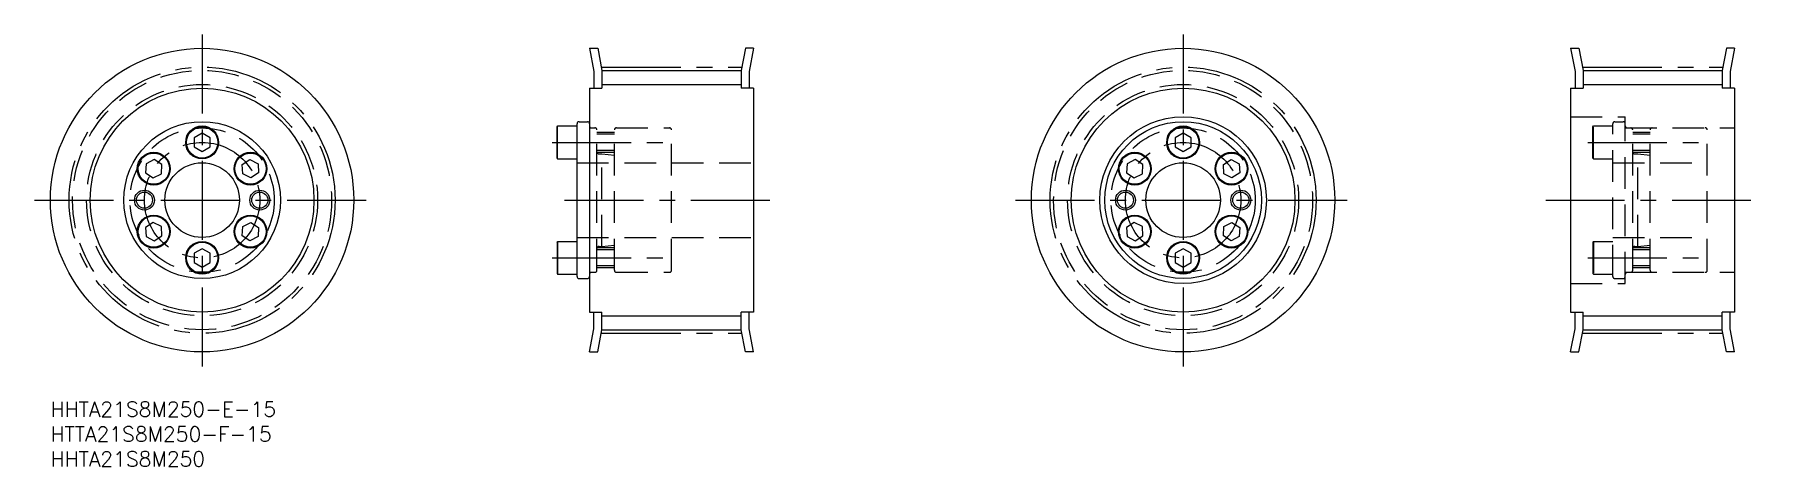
# Model space of a CAD drawing. Extents: x -3 to 344, y -13 to 74.
import ezdxf

# ---------------------------------------------------------------- set-up
doc = ezdxf.new("R2010")
doc.units = 0
doc.header["$LTSCALE"] = 0.5
doc.linetypes.add('CENTER', pattern=[50.8, 31.75, -6.35, 6.35, -6.35])
doc.linetypes.add('DASHED', pattern=[19.05, 12.7, -6.35])
for name, color, linetype in [('MSM_CENTER', 1, 'CENTER'), ('MSM_CONTINUOUS', 7, 'CONTINUOUS'), ('MSM_DASHED', 4, 'DASHED'), ('MSM_NARROW', 5, 'CONTINUOUS'), ('MSM_PART_NUMBER', 7, 'CONTINUOUS')]:
    doc.layers.add(name, color=color, linetype=linetype)
doc.styles.get("Standard").update_dxf_attribs({"font": 'txt.shx', "height": 3, "bigfont": 'bigfont.shx'})

# ---------------------------------------------------------------- blocks, each defined once
blk = doc.blocks.new('*U2')
at = {"layer": 'MSM_PART_NUMBER'}
blk.add_text('HHTA21S8M250-E-15', height=3, dxfattribs=at).set_placement((0, -3))
blk = doc.blocks.new('*U3')
at = {"layer": 'MSM_PART_NUMBER'}
blk.add_text('HTTA21S8M250-F-15', height=3, dxfattribs=at).set_placement((0, -8))
blk = doc.blocks.new('*U4')
at = {"layer": 'MSM_PART_NUMBER'}
blk.add_text('HHTA21S8M250', height=3, dxfattribs=at).set_placement((0, -13))

msp = doc.modelspace()

# ---------------------------------------------------------------- linework, layer by layer
at = {"layer": 'MSM_CENTER'}
for p, q in [((30.5, 73.77), (30.5, 7.11)), ((227.79, 73.77), (227.79, 7.11)), ((110.91, 67.24), (138.91, 67.24)), ((308.21, 67.24), (336.21, 67.24)), ((100.91, 52.1), (125.91, 52.1)), ((309.21, 52.1), (334.21, 52.1)), ((-3.21, 40.5), (63.65, 40.5)), ((103.41, 40.5), (146.41, 40.5)), ((194.09, 40.5), (260.95, 40.5)), ((300.71, 40.5), (343.71, 40.5)), ((100.91, 28.9), (125.91, 28.9)), ((309.21, 28.9), (334.21, 28.9)), ((110.91, 13.76), (138.91, 13.76)), ((308.21, 13.76), (336.21, 13.76))]:
    msp.add_line(p, q, dxfattribs=at)
for centre, radius in [((30.5, 40.5), 26.74), ((227.79, 40.5), 26.74), ((30.5, 40.5), 11.6), ((227.79, 40.5), 11.6)]:
    msp.add_circle(centre, radius, dxfattribs=at)
at = {"layer": 'MSM_CONTINUOUS'}
for p, q in [((108.4, 71), (109.31, 66.34)), ((108.4, 71), (110.06, 71)), ((110.06, 71), (110.91, 66.55)), ((139.76, 71), (138.91, 66.55)), ((141.42, 71), (139.76, 71)), ((141.42, 71), (140.51, 66.34)), ((305.7, 71), (306.61, 66.34)), ((305.7, 71), (307.35, 71)), ((307.35, 71), (308.21, 66.55)), ((337.06, 71), (336.21, 66.55)), ((338.71, 71), (337.06, 71)), ((338.71, 71), (337.81, 66.34)), ((109.31, 66.34), (109.31, 63)), ((110.91, 66.55), (138.91, 66.55)), ((110.91, 66.55), (110.91, 63)), ((138.91, 66.55), (138.91, 63)), ((140.51, 66.34), (140.51, 63)), ((306.61, 66.34), (306.61, 63)), ((308.21, 66.55), (336.21, 66.55)), ((308.21, 66.55), (308.21, 63)), ((336.21, 66.55), (336.21, 63)), ((337.81, 66.34), (337.81, 63)), ((108.41, 63), (108.41, 18)), ((108.41, 63), (110.91, 63)), ((141.41, 63), (138.91, 63)), ((141.41, 63), (141.41, 18)), ((305.71, 63), (305.71, 18)), ((305.71, 63), (308.21, 63)), ((338.71, 63), (336.21, 63)), ((338.71, 63), (338.71, 18)), ((105.91, 25.15), (105.91, 55.85)), ((106.31, 56.25), (108.01, 56.25)), ((30.5, 53.95), (28.9, 53.02)), ((28.9, 53.02), (28.9, 51.18)), ((32.1, 53.02), (30.5, 53.95)), ((31.3, 53.49), (31.3, 53.49)), ((31.7, 53.25), (31.7, 53.25)), ((32.1, 51.18), (32.1, 53.02)), ((101.91, 55.24), (102, 55.4)), ((101.91, 48.96), (101.91, 55.24)), ((102, 48.8), (102, 55.4)), ((102, 55.4), (105.91, 55.4)), ((227.79, 53.95), (226.19, 53.02)), ((226.19, 53.02), (226.19, 51.18)), ((229.39, 53.02), (227.79, 53.95)), ((228.59, 53.49), (228.59, 53.49)), ((228.99, 53.25), (228.99, 53.25)), ((229.39, 51.18), (229.39, 53.02)), ((20.87, 48.66), (19.22, 47.82)), ((22.42, 47.66), (20.87, 48.66)), ((28.9, 51.18), (30.5, 50.25)), ((30.5, 50.25), (32.1, 51.18)), ((38.58, 47.66), (40.13, 48.66)), ((40.13, 48.66), (41.78, 47.82)), ((101.91, 48.96), (102, 48.8)), ((102, 48.8), (105.91, 48.8)), ((218.16, 48.66), (216.52, 47.82)), ((219.71, 47.66), (218.16, 48.66)), ((226.19, 51.18), (227.79, 50.25)), ((227.79, 50.25), (229.39, 51.18)), ((235.88, 47.66), (237.43, 48.66)), ((237.43, 48.66), (239.07, 47.82)), ((19.22, 47.82), (19.13, 45.98)), ((19.13, 45.98), (20.67, 44.97)), ((20.67, 44.97), (22.32, 45.81)), ((22.32, 45.81), (22.42, 47.66)), ((38.68, 45.81), (38.58, 47.66)), ((40.33, 44.97), (38.68, 45.81)), ((41.87, 45.98), (40.33, 44.97)), ((41.78, 47.82), (41.87, 45.98)), ((216.52, 47.82), (216.42, 45.98)), ((216.42, 45.98), (217.97, 44.97)), ((217.97, 44.97), (219.62, 45.81)), ((219.62, 45.81), (219.71, 47.66)), ((235.97, 45.81), (235.88, 47.66)), ((237.62, 44.97), (235.97, 45.81)), ((239.17, 45.98), (237.62, 44.97)), ((239.07, 47.82), (239.17, 45.98)), ((20.67, 36.03), (19.13, 35.02)), ((19.13, 35.02), (19.22, 33.18)), ((22.32, 35.19), (20.67, 36.03)), ((22.42, 33.34), (22.32, 35.19)), ((38.58, 33.34), (38.68, 35.19)), ((38.68, 35.19), (40.33, 36.03)), ((40.33, 36.03), (41.87, 35.02)), ((41.87, 35.02), (41.78, 33.18)), ((217.97, 36.03), (216.42, 35.02)), ((216.42, 35.02), (216.52, 33.18)), ((219.62, 35.19), (217.97, 36.03)), ((219.71, 33.34), (219.62, 35.19)), ((235.88, 33.34), (235.97, 35.19)), ((235.97, 35.19), (237.62, 36.03)), ((237.62, 36.03), (239.17, 35.02)), ((239.17, 35.02), (239.07, 33.18)), ((19.22, 33.18), (20.87, 32.34)), ((20.87, 32.34), (22.42, 33.34)), ((40.13, 32.34), (38.58, 33.34)), ((41.78, 33.18), (40.13, 32.34)), ((101.91, 32.04), (102, 32.2)), ((101.91, 32.04), (101.91, 25.76)), ((102, 32.2), (105.91, 32.2)), ((102, 32.2), (102, 25.6)), ((216.52, 33.18), (218.16, 32.34)), ((218.16, 32.34), (219.71, 33.34)), ((237.43, 32.34), (235.88, 33.34)), ((239.07, 33.18), (237.43, 32.34)), ((30.5, 30.75), (28.9, 29.82)), ((28.9, 29.82), (28.9, 27.98)), ((28.9, 27.98), (30.5, 27.05)), ((32.1, 29.82), (30.5, 30.75)), ((30.5, 27.05), (32.1, 27.98)), ((32.1, 27.98), (32.1, 29.82)), ((227.79, 30.75), (226.19, 29.82)), ((226.19, 29.82), (226.19, 27.98)), ((226.19, 27.98), (227.79, 27.05)), ((229.39, 29.82), (227.79, 30.75)), ((227.79, 27.05), (229.39, 27.98)), ((229.39, 27.98), (229.39, 29.82)), ((101.91, 25.76), (102, 25.6)), ((102, 25.6), (105.91, 25.6)), ((106.31, 24.75), (108.01, 24.75)), ((108.41, 18), (110.91, 18)), ((109.31, 14.66), (109.31, 18)), ((110.91, 14.45), (110.91, 18)), ((138.91, 14.45), (138.91, 18)), ((141.41, 18), (138.91, 18)), ((140.51, 14.66), (140.51, 18)), ((305.71, 18), (308.21, 18)), ((306.61, 14.66), (306.61, 18)), ((308.21, 14.45), (308.21, 18)), ((336.21, 14.45), (336.21, 18)), ((338.71, 18), (336.21, 18)), ((337.81, 14.66), (337.81, 18)), ((108.4, 10), (109.31, 14.66)), ((110.06, 10), (110.91, 14.45)), ((110.91, 14.45), (138.91, 14.45)), ((139.76, 10), (138.91, 14.45)), ((141.42, 10), (140.51, 14.66)), ((305.7, 10), (306.61, 14.66)), ((307.35, 10), (308.21, 14.45)), ((308.21, 14.45), (336.21, 14.45)), ((337.06, 10), (336.21, 14.45)), ((338.71, 10), (337.81, 14.66)), ((108.4, 10), (110.06, 10)), ((141.42, 10), (139.76, 10)), ((305.7, 10), (307.35, 10)), ((338.71, 10), (337.06, 10))]:
    msp.add_line(p, q, dxfattribs=at)
for centre, radius in [((30.5, 40.5), 30.5), ((227.79, 40.5), 30.5), ((30.5, 40.5), 22.5), ((227.79, 40.5), 22.5), ((30.5, 40.5), 15.75), ((227.79, 40.5), 16.75), ((227.79, 40.5), 15.75), ((30.5, 52.1), 3.3), ((30.5, 52.1), 3.14), ((227.79, 52.1), 3.3), ((227.79, 52.1), 3.14), ((20.77, 46.82), 3.3), ((20.77, 46.82), 3.14), ((40.23, 46.82), 3.3), ((40.23, 46.82), 3.14), ((218.07, 46.82), 3.3), ((218.07, 46.82), 3.14), ((237.52, 46.82), 3.3), ((237.52, 46.82), 3.14), ((30.5, 40.5), 7.5), ((227.79, 40.5), 7.5), ((18.9, 40.5), 1.62), ((42.1, 40.5), 1.62), ((216.19, 40.5), 1.62), ((239.39, 40.5), 1.62), ((20.77, 34.18), 3.3), ((20.77, 34.18), 3.14), ((40.23, 34.18), 3.3), ((40.23, 34.18), 3.14), ((218.07, 34.18), 3.3), ((218.07, 34.18), 3.14), ((237.52, 34.18), 3.3), ((237.52, 34.18), 3.14), ((30.5, 28.9), 3.3), ((30.5, 28.9), 3.14), ((227.79, 28.9), 3.3), ((227.79, 28.9), 3.14)]:
    msp.add_circle(centre, radius, dxfattribs=at)
for centre, start, end in [((106.31, 55.85), 90, 180), ((108.01, 55.85), 0, 90), ((106.31, 25.15), 180, 270), ((108.01, 25.15), 270, 0)]:
    msp.add_arc(centre, 0.4, start, end, dxfattribs=at)
at = {"layer": 'MSM_DASHED'}
for p, q in [((305.71, 57.25), (316.71, 57.25)), ((314.21, 25.15), (314.21, 55.85)), ((314.61, 56.25), (316.31, 56.25)), ((316.71, 23.75), (316.71, 57.25)), ((108.82, 55), (109.51, 55)), ((109.91, 26.4), (109.91, 54.6)), ((113.41, 54.1), (109.91, 54.1)), ((113.41, 53.72), (109.91, 53.72)), ((113.41, 26.4), (113.41, 54.6)), ((113.81, 55), (124.51, 55)), ((124.91, 26.4), (124.91, 54.6)), ((310.21, 55.24), (310.3, 55.4)), ((310.21, 48.96), (310.21, 55.24)), ((310.3, 48.8), (310.3, 55.4)), ((310.3, 55.4), (314.21, 55.4)), ((316.71, 55), (338.71, 55)), ((317.12, 55), (317.81, 55)), ((318.21, 26.4), (318.21, 54.6)), ((321.71, 54.1), (318.21, 54.1)), ((321.71, 53.72), (318.21, 53.72)), ((321.71, 26.4), (321.71, 54.6)), ((333.21, 26.4), (333.21, 54.6)), ((113.41, 50.48), (109.91, 50.48)), ((113.41, 50.1), (109.93, 50.1)), ((110.32, 49.8), (110.91, 49.8)), ((110.91, 49.8), (113.41, 49.55)), ((110.91, 31.2), (110.91, 49.8)), ((310.21, 48.96), (310.3, 48.8)), ((310.3, 48.8), (314.21, 48.8)), ((321.71, 50.48), (318.21, 50.48)), ((321.71, 50.1), (318.22, 50.1)), ((318.62, 49.8), (319.21, 49.8)), ((319.21, 49.8), (321.71, 49.55)), ((319.21, 31.2), (319.21, 49.8)), ((105.91, 48), (141.41, 48)), ((314.21, 48), (333.21, 48)), ((105.91, 33), (141.41, 33)), ((110.91, 31.2), (113.41, 31.45)), ((310.21, 32.04), (310.3, 32.2)), ((310.21, 32.04), (310.21, 25.76)), ((310.3, 32.2), (314.21, 32.2)), ((310.3, 32.2), (310.3, 25.6)), ((314.21, 33), (333.21, 33)), ((319.21, 31.2), (321.71, 31.45)), ((113.41, 30.52), (109.91, 30.52)), ((113.41, 30.9), (109.93, 30.9)), ((110.32, 31.2), (110.91, 31.2)), ((321.71, 30.52), (318.21, 30.52)), ((321.71, 30.9), (318.22, 30.9)), ((318.62, 31.2), (319.21, 31.2)), ((108.82, 26), (109.51, 26)), ((113.41, 27.28), (109.91, 27.28)), ((113.41, 26.9), (109.91, 26.9)), ((113.81, 26), (124.51, 26)), ((310.21, 25.76), (310.3, 25.6)), ((310.3, 25.6), (314.21, 25.6)), ((314.61, 24.75), (316.31, 24.75)), ((316.71, 26), (338.71, 26)), ((317.12, 26), (317.81, 26)), ((321.71, 27.28), (318.21, 27.28)), ((321.71, 26.9), (318.21, 26.9)), ((305.71, 23.75), (316.71, 23.75))]:
    msp.add_line(p, q, dxfattribs=at)
for centre, radius in [((30.5, 40.5), 26.05), ((227.79, 40.5), 26.05), ((30.5, 40.5), 23.23), ((227.79, 40.5), 23.23), ((30.5, 40.5), 14.5), ((227.79, 40.5), 14.5)]:
    msp.add_circle(centre, radius, dxfattribs=at)
for centre, radius, start, end in [((314.61, 55.85), 0.4, 90, 180), ((316.31, 55.85), 0.4, 0, 90), ((108.82, 55.41), 0.41, 180, 270), ((109.51, 54.6), 0.4, 0, 90), ((113.81, 54.6), 0.4, 90, 180), ((124.51, 54.6), 0.4, 0, 90), ((317.12, 55.41), 0.41, 180, 270), ((317.81, 54.6), 0.4, 0, 90), ((322.11, 54.6), 0.4, 90, 180), ((332.81, 54.6), 0.4, 0, 90), ((110.32, 50.21), 0.41, 180, 270), ((318.62, 50.21), 0.41, 180, 270), ((110.32, 30.79), 0.41, 90, 180), ((318.62, 30.79), 0.41, 90, 180), ((108.82, 25.59), 0.41, 90, 180), ((109.51, 26.4), 0.4, 270, 0), ((113.81, 26.4), 0.4, 180, 270), ((124.51, 26.4), 0.4, 270, 0), ((314.61, 25.15), 0.4, 180, 270), ((316.31, 25.15), 0.4, 270, 0), ((317.12, 25.59), 0.41, 90, 180), ((317.81, 26.4), 0.4, 270, 0), ((322.11, 26.4), 0.4, 180, 270), ((332.81, 26.4), 0.4, 270, 0)]:
    msp.add_arc(centre, radius, start, end, dxfattribs=at)
at = {"layer": 'MSM_NARROW'}
for p, q in [((110.91, 63.73), (138.91, 63.73)), ((308.21, 63.73), (336.21, 63.73)), ((110.91, 17.27), (138.91, 17.27)), ((308.21, 17.27), (336.21, 17.27))]:
    msp.add_line(p, q, dxfattribs=at)
for centre in [(18.9, 40.5), (42.1, 40.5), (216.19, 40.5), (239.39, 40.5)]:
    msp.add_circle(centre, 2, dxfattribs=at)

# ---------------------------------------------------------------- block references
at = {"layer": 'MSM_CONTINUOUS'}
for name in ['*U2', '*U3', '*U4']:
    msp.add_blockref(name, (0, 0), dxfattribs=at)

doc.saveas('drawing.dxf')
